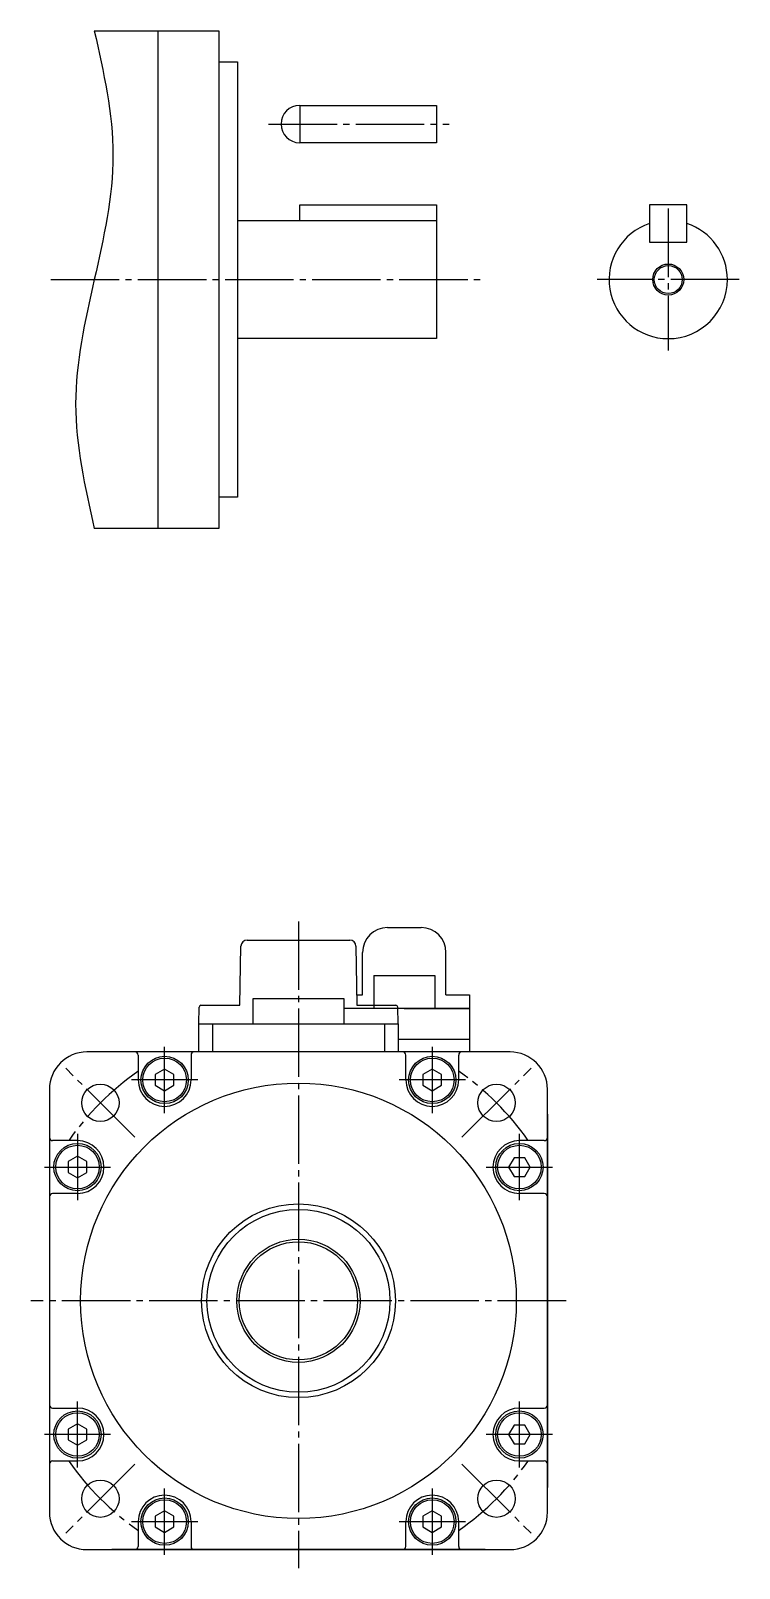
# Model space of a CAD drawing. Header units: millimetres. Extents: x -269 to 261, y -235 to 170.
# Drawn here: x 147 to 260.8, y -77.6 to 169.5 of the extents above; entities that cross this region are included whole.
import ezdxf

# ---------------------------------------------------------------- set-up
doc = ezdxf.new("R2010")
doc.units = ezdxf.units.MM
doc.linetypes.add('DASH_CENTER', pattern=[14, 11, -1, 1, -1])

msp = doc.modelspace()

# ---------------------------------------------------------------- linework, layer by layer
at = {"color": 7, "linetype": 'Continuous'}
for p, q in [((157.22, 169.53), (177.22, 169.53)), ((167.42, 169.53), (167.42, 89.53)), ((177.22, 169.53), (177.22, 89.53)), ((177.22, 164.53), (180.22, 164.53)), ((180.22, 164.53), (180.22, 94.53)), ((190.22, 157.53), (212.22, 157.53)), ((190.22, 157.53), (190.22, 151.53)), ((212.22, 157.53), (212.22, 151.53)), ((212.22, 151.53), (190.22, 151.53)), ((190.22, 141.53), (212.22, 141.53)), ((190.22, 139.03), (190.22, 141.53)), ((212.22, 141.53), (212.22, 139.03)), ((246.43, 141.53), (246.43, 135.53)), ((252.43, 141.53), (246.43, 141.53)), ((252.43, 135.53), (252.43, 141.53)), ((180.22, 139.03), (212.22, 139.03)), ((212.22, 139.03), (212.22, 120.03)), ((246.43, 135.53), (252.43, 135.53)), ((212.22, 120.03), (180.22, 120.03)), ((180.22, 94.53), (177.22, 94.53)), ((177.22, 89.53), (157.22, 89.53)), ((202.12, 17.66), (202.12, 12.36)), ((202.12, 17.66), (211.92, 17.66)), ((211.92, 17.66), (211.92, 12.36)), ((182.72, 13.96), (197.32, 13.96)), ((182.72, 9.86), (182.72, 13.96)), ((197.32, 13.96), (197.32, 9.86)), ((217.52, 12.36), (197.32, 12.36)), ((217.52, 12.36), (217.52, 5.36)), ((174.02, 9.86), (182.72, 9.86)), ((174.02, 5.36), (174.02, 9.86)), ((176.22, 9.86), (176.22, 5.36)), ((182.72, 9.86), (197.32, 9.86)), ((197.32, 9.86), (206.02, 9.86)), ((203.82, 9.86), (203.82, 5.36)), ((206.02, 9.86), (206.02, 5.36)), ((174.02, 5.36), (156.02, 5.36)), ((206.02, 5.36), (174.02, 5.36)), ((217.52, 7.36), (206.02, 7.36)), ((206.77, 5.36), (206.02, 5.36)), ((216.27, 5.36), (206.77, 5.36)), ((224.02, 5.36), (216.27, 5.36)), ((164.27, 4.86), (164.27, 0.86)), ((168.52, 2.6), (167.02, 1.73)), ((170.02, 1.73), (168.52, 2.6)), ((172.77, 4.86), (172.77, 0.86)), ((207.27, 0.86), (207.27, 4.86)), ((211.52, 2.6), (210.02, 1.73)), ((213.02, 1.73), (211.52, 2.6)), ((215.77, 0.86), (215.77, 4.86)), ((167.02, 1.73), (167.02, 0)), ((170.02, 0), (170.02, 1.73)), ((210.02, 1.73), (210.02, 0)), ((213.02, 0), (213.02, 1.73)), ((150.02, -0.64), (150.02, -68.64)), ((167.02, 0), (168.52, -0.87)), ((168.52, -0.87), (170.02, 0)), ((210.02, 0), (211.52, -0.87)), ((211.52, -0.87), (213.02, 0)), ((230.02, -68.64), (230.02, -0.64)), ((150.02, -4.64), (150.02, -64.64)), ((230.02, -4.64), (230.02, -64.64)), ((154.52, -8.89), (150.52, -8.89)), ((229.52, -8.89), (225.52, -8.89)), ((154.52, -11.4), (153.02, -12.27)), ((153.02, -12.27), (153.02, -14)), ((156.02, -12.27), (154.52, -11.4)), ((156.02, -14), (156.02, -12.27)), ((224.65, -11.64), (223.78, -13.14)), ((226.38, -11.64), (224.65, -11.64)), ((227.25, -13.14), (226.38, -11.64)), ((153.02, -14), (154.52, -14.87)), ((154.52, -14.87), (156.02, -14)), ((223.78, -13.14), (224.65, -14.64)), ((224.65, -14.64), (226.38, -14.64)), ((226.38, -14.64), (227.25, -13.14)), ((154.52, -17.39), (150.52, -17.39)), ((229.52, -17.39), (225.52, -17.39)), ((150.52, -51.89), (154.52, -51.89)), ((225.52, -51.89), (229.52, -51.89)), ((154.52, -54.4), (153.02, -55.27)), ((153.02, -55.27), (153.02, -57)), ((156.02, -55.27), (154.52, -54.4)), ((156.02, -57), (156.02, -55.27)), ((224.65, -54.64), (223.78, -56.14)), ((223.78, -56.14), (224.65, -57.64)), ((226.38, -54.64), (224.65, -54.64)), ((227.25, -56.14), (226.38, -54.64)), ((226.38, -57.64), (227.25, -56.14)), ((153.02, -57), (154.52, -57.87)), ((154.52, -57.87), (156.02, -57)), ((224.65, -57.64), (226.38, -57.64)), ((150.52, -60.39), (154.52, -60.39)), ((225.52, -60.39), (229.52, -60.39)), ((168.52, -68.4), (167.02, -69.27)), ((170.02, -69.27), (168.52, -68.4)), ((211.52, -68.4), (210.02, -69.27)), ((213.02, -69.27), (211.52, -68.4)), ((164.27, -70.14), (164.27, -74.14)), ((167.02, -69.27), (167.02, -71)), ((167.02, -71), (168.52, -71.87)), ((168.52, -71.87), (170.02, -71)), ((170.02, -71), (170.02, -69.27)), ((172.77, -70.14), (172.77, -74.14)), ((207.27, -74.14), (207.27, -70.14)), ((210.02, -69.27), (210.02, -71)), ((210.02, -71), (211.52, -71.87)), ((211.52, -71.87), (213.02, -71)), ((213.02, -71), (213.02, -69.27)), ((215.77, -74.14), (215.77, -70.14)), ((156.02, -74.64), (224.02, -74.64)), ((220.02, -74.64), (160.02, -74.64))]:
    msp.add_line(p, q, dxfattribs=at)
at = {"color": 1, "linetype": 'DASH_CENTER'}
for p, q in [((185.22, 154.53), (214.22, 154.53)), ((249.43, 140.93), (249.43, 118.13)), ((150.22, 129.53), (219.22, 129.53)), ((260.83, 129.53), (238.03, 129.53)), ((190.02, 26.36), (190.02, -77.64)), ((168.52, 0.86), (168.52, 6.18)), ((211.52, 6.18), (211.52, 0.86)), ((163.74, -8.36), (152.65, 2.73)), ((216.29, -8.36), (227.38, 2.73)), ((168.52, 0.86), (163.2, 0.86)), ((173.84, 0.86), (168.52, 0.86)), ((168.52, -4.46), (168.52, 0.86)), ((211.52, 0.86), (206.2, 0.86)), ((211.52, 0.86), (211.52, -4.46)), ((216.84, 0.86), (211.52, 0.86)), ((154.52, -7.82), (154.52, -13.14)), ((225.52, -13.14), (225.52, -7.82)), ((149.2, -13.14), (154.52, -13.14)), ((154.52, -13.14), (159.84, -13.14)), ((154.52, -13.14), (154.52, -18.46)), ((220.2, -13.14), (225.52, -13.14)), ((225.52, -13.14), (230.84, -13.14)), ((225.52, -18.46), (225.52, -13.14)), ((233.02, -34.64), (147.02, -34.64)), ((154.52, -56.14), (154.52, -50.82)), ((225.52, -56.14), (225.52, -50.82)), ((154.52, -56.14), (149.2, -56.14)), ((159.84, -56.14), (154.52, -56.14)), ((154.52, -61.46), (154.52, -56.14)), ((225.52, -56.14), (220.2, -56.14)), ((230.84, -56.14), (225.52, -56.14)), ((225.52, -61.46), (225.52, -56.14)), ((163.74, -60.91), (152.65, -72)), ((216.29, -60.91), (227.38, -72)), ((168.52, -70.14), (168.52, -64.82)), ((211.52, -64.82), (211.52, -70.14)), ((163.2, -70.14), (168.52, -70.14)), ((168.52, -75.46), (168.52, -70.14)), ((168.52, -70.14), (173.84, -70.14)), ((206.2, -70.14), (211.52, -70.14)), ((211.52, -70.14), (211.52, -75.46)), ((211.52, -70.14), (216.84, -70.14))]:
    msp.add_line(p, q, dxfattribs=at)
at = {"color": 4, "linetype": 'Continuous'}
for p, q in [((204.32, 25.36), (209.72, 25.36)), ((180.62, 12.86), (180.78, 22.38)), ((181.78, 23.36), (198.25, 23.36)), ((199.25, 22.38), (199.42, 12.86)), ((200.32, 14.56), (200.32, 21.36)), ((213.72, 14.56), (213.72, 21.36)), ((174.02, 9.86), (174.06, 12.57)), ((174.36, 12.86), (180.62, 12.86)), ((199.39, 14.56), (200.32, 14.56)), ((199.42, 12.86), (205.67, 12.86)), ((206.02, 9.86), (205.97, 12.57)), ((207.02, 12.36), (205.97, 12.36)), ((207.02, 12.36), (217.52, 12.36)), ((213.72, 14.56), (217.52, 14.56)), ((217.52, 14.56), (217.52, 12.36)), ((174.02, 9.86), (190.02, 9.86)), ((190.02, 9.86), (206.02, 9.86))]:
    msp.add_line(p, q, dxfattribs=at)
at = {"color": 2, "linetype": 'Continuous'}
msp.add_circle((249.43, 129.53), 2.5, dxfattribs=at)
at = {"color": 7, "linetype": 'Continuous'}
for centre, radius in [((249.43, 129.53), 2.25), ((168.52, 0.86), 3.8), ((168.52, 0.86), 3.5), ((211.52, 0.86), 3.8), ((211.52, 0.86), 3.5), ((190.02, -34.64), 35), ((158.2, -2.82), 3), ((221.84, -2.82), 3), ((154.52, -13.14), 3.8), ((154.52, -13.14), 3.5), ((225.52, -13.14), 3.8), ((225.52, -13.14), 3.5), ((190.02, -34.64), 15.57), ((190.02, -34.64), 15.57), ((190.02, -34.64), 15.57), ((190.02, -34.64), 14.7), ((190.02, -34.64), 14.7), ((190.02, -34.64), 14.7), ((190.02, -34.64), 14.7), ((190.02, -34.64), 9.9), ((190.02, -34.64), 9.5), ((154.52, -56.14), 3.8), ((154.52, -56.14), 3.5), ((225.52, -56.14), 3.8), ((225.52, -56.14), 3.5), ((158.2, -66.45), 3), ((221.84, -66.45), 3), ((168.52, -70.14), 3.8), ((168.52, -70.14), 3.5), ((211.52, -70.14), 3.8), ((211.52, -70.14), 3.5)]:
    msp.add_circle(centre, radius, dxfattribs=at)
for centre, radius, start, end in [((190.22, 154.53), 3, 90, 180), ((190.22, 154.53), 3, 180, 270), ((249.43, 129.53), 9.5, 108.4085, 270), ((249.43, 129.53), 9.5, 0, 71.5915), ((249.43, 129.53), 9.5, 270, 0), ((156.02, -0.64), 6, 90, 180), ((163.77, 4.86), 0.5, 0, 90), ((173.27, 4.86), 0.5, 90, 180), ((206.77, 4.86), 0.5, 0, 90), ((216.27, 4.86), 0.5, 90, 180), ((224.02, -0.64), 6, 0, 90), ((168.52, 0.86), 4.25, 180, 0), ((168.52, 0.86), 4.25, 180, 0), ((211.52, 0.86), 4.25, 180, 0), ((150.52, -8.39), 0.5, 180, 270), ((154.52, -13.14), 4.25, 270, 90), ((225.52, -13.14), 4.25, 90, 270), ((225.52, -13.14), 4.25, 90, 270), ((229.52, -8.39), 0.5, 270, 0), ((150.52, -17.89), 0.5, 90, 180), ((229.52, -17.89), 0.5, 0, 90), ((150.52, -51.39), 0.5, 180, 270), ((154.52, -56.14), 4.25, 270, 90), ((154.52, -56.14), 4.25, 270, 90), ((225.52, -56.14), 4.25, 90, 270), ((229.52, -51.39), 0.5, 270, 0), ((150.52, -60.89), 0.5, 90, 180), ((229.52, -60.89), 0.5, 0, 90), ((168.52, -70.14), 4.25, 0, 180), ((211.52, -70.14), 4.25, 0, 180), ((211.52, -70.14), 4.25, 0, 180), ((156.02, -68.64), 6, 180, 270), ((224.02, -68.64), 6, 270, 0), ((163.77, -74.14), 0.5, 270, 0), ((173.27, -74.14), 0.5, 180, 270), ((206.77, -74.14), 0.5, 270, 0), ((216.27, -74.14), 0.5, 180, 270)]:
    msp.add_arc(centre, radius, start, end, dxfattribs=at)
at = {"color": 4, "linetype": 'Continuous'}
for centre, radius, start, end in [((204.32, 21.36), 4, 90, 180), ((209.72, 21.36), 4, 0, 90), ((181.78, 22.36), 1, 90, 179), ((198.25, 22.36), 1, 1, 90), ((174.36, 12.56), 0.3, 90, 179), ((205.67, 12.56), 0.3, 1, 90)]:
    msp.add_arc(centre, radius, start, end, dxfattribs=at)
at = {"color": 1, "linetype": 'DASH_CENTER'}
for start, end in [(125, 145), (35, 55), (215, 235), (305, 325)]:
    msp.add_arc((190.02, -34.64), 45, start, end, dxfattribs=at)
at = {"color": 2, "linetype": 'Continuous'}
msp.add_open_spline([(157.22, 169.53), (158.72, 162.86), (161.72, 149.53), (157.22, 129.53), (152.72, 109.53), (155.72, 96.2), (157.22, 89.53)], degree=3, dxfattribs=at)

doc.saveas('drawing.dxf')
